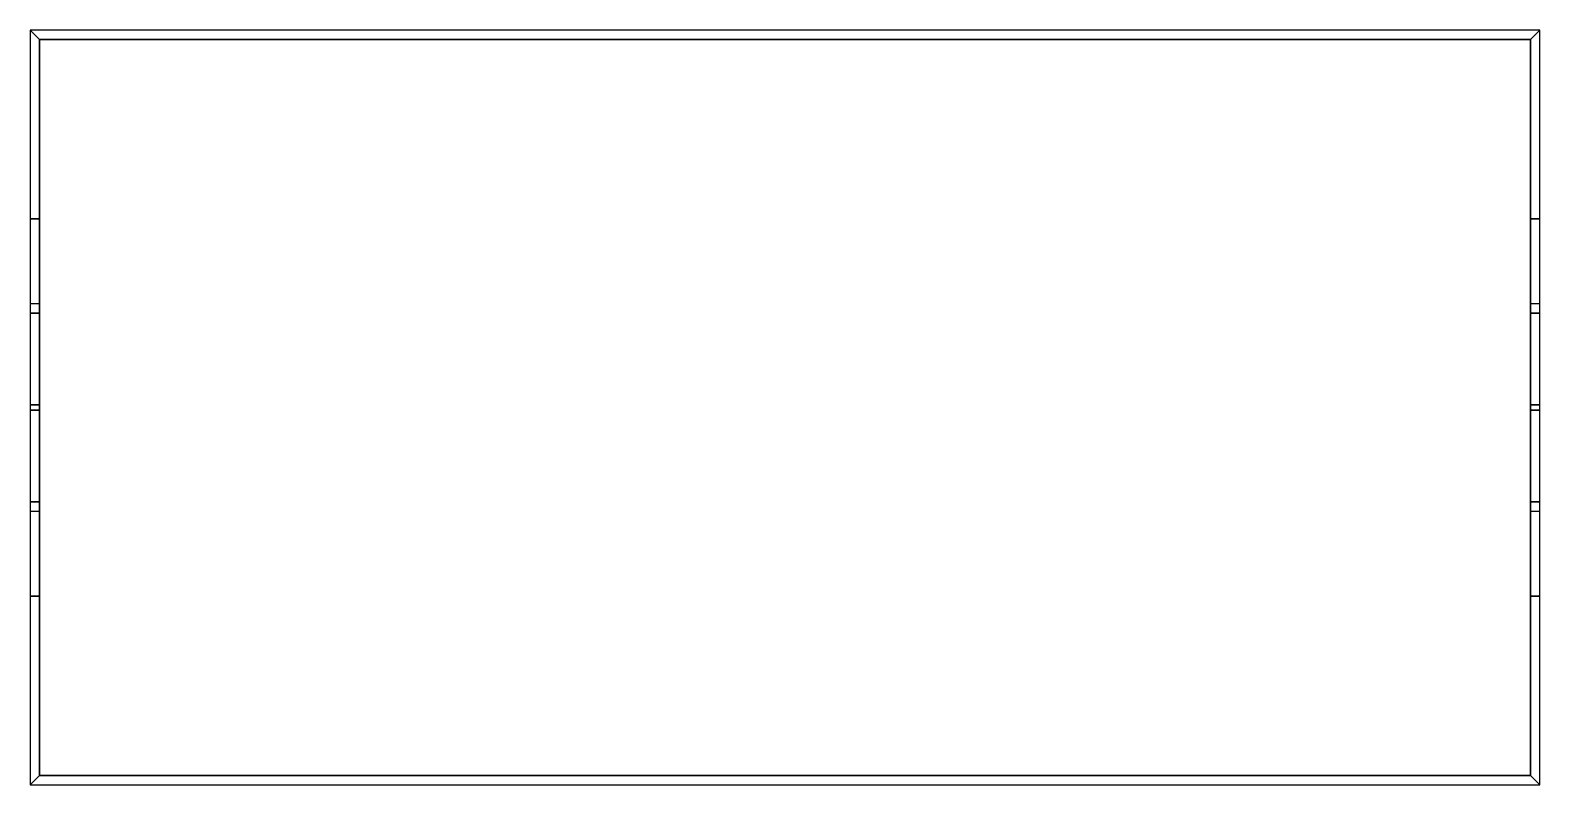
# Model space of a CAD drawing. Extents: x -8 to 8, y -4 to 4.
import ezdxf

# ---------------------------------------------------------------- set-up
doc = ezdxf.new("R2010")
doc.units = 0
doc.layers.add('DEAD', color=2, linetype='CONTINUOUS')

msp = doc.modelspace()

# ---------------------------------------------------------------- linework, layer by layer
at = {"layer": 'DEAD'}
for points in [[(-8, 4, 2.5), (-7.9, 3.9, 2.5), (7.9, 3.9, 2.5), (8, 4, 2.5)], [(-7.9, 3.9, 2.5), (-8, 4, 2.5), (-8, 1, 4.389), (-7.9, 1, 4.389)], [(-7, 3.9, 2), (-7.9, 3.9, 2.5), (-7.9, 3.9), (-7, 3.9, 1)], [(-7, 3.9, 1), (-7.9, 3.9), (-0.5, 3.9), (-6.3, 3.9, 1)], [(-7.9, 3.9, 2.5), (-7, 3.9, 2), (-6.3, 3.9, 2), (-1, 3.9, 2.5)], [(-7.9, 2), (-7.9, 3.9), (-7.9, 3.9, 2.5), (-7.9, 2, 2.5)], [(-7.9, 1.5, 3), (-7.9, 2, 2.5), (-7.9, 3.9, 2.5), (-7.9, 1, 4.389)], [(-6.3, 3.9, 1), (-4.85, 3.9, 1), (-4.85, 3.9, 2), (-6.3, 3.9, 2)], [(-0.5, 3.9), (-0.5, 3.9), (-4.85, 3.9, 1), (-6.3, 3.9, 1)], [(-1, 3.9, 2.5), (-6.3, 3.9, 2), (-4.85, 3.9, 2), (-1, 3.9, 2.45)], [(-4.85, 3.9, 1), (-0.5, 3.9), (-0.5, 3.9), (-4.15, 3.9, 1)], [(-1, 3.9, 2.45), (-4.85, 3.9, 2), (-4.15, 3.9, 2), (-1, 3.9, 2.45)], [(-4.15, 3.9, 1), (-2.7, 3.9, 1), (-2.7, 3.9, 2), (-4.15, 3.9, 2)], [(-0.5, 3.9), (-0.5, 3.9), (-2.7, 3.9, 1), (-4.15, 3.9, 1)], [(-1, 3.9, 2.45), (-4.15, 3.9, 2), (-2.7, 3.9, 2), (-1, 3.9, 2.45)], [(-2.7, 3.9, 1), (-0.5, 3.9), (-0.5, 3.9), (-2, 3.9, 1)], [(-1, 3.9, 2.45), (-2.7, 3.9, 2), (-2, 3.9, 2), (-1, 3.9, 2.45)], [(-2, 3.9, 1), (-0.5, 3.9), (-1, 3.9, 2.45), (-2, 3.9, 2)], [(-0.5, 3.9), (-0.5, 3.9), (-0.5, 3.9, 2), (-1, 3.9, 2.45)], [(-0.5, 3.9, 2), (0.5, 3.9, 2), (1, 3.9, 2.45), (-1, 3.9, 2.45)], [(2, 3.9, 2), (1, 3.9, 2.45), (0.5, 3.9), (2, 3.9, 1)], [(0.5, 3.9), (1, 3.9, 2.45), (1, 3.9, 2.45), (0.5, 3.9, 2)], [(6.3, 3.9, 1), (0.5, 3.9), (7.9, 3.9), (7, 3.9, 1)], [(4.85, 3.9, 1), (0.5, 3.9), (0.5, 3.9), (6.3, 3.9, 1)], [(4.15, 3.9, 1), (0.5, 3.9), (0.5, 3.9), (4.85, 3.9, 1)], [(2.7, 3.9, 1), (0.5, 3.9), (0.5, 3.9), (4.15, 3.9, 1)], [(2, 3.9, 1), (0.5, 3.9), (0.5, 3.9), (2.7, 3.9, 1)], [(4.85, 3.9, 2), (6.3, 3.9, 2), (7.9, 3.9, 2.5), (1, 3.9, 2.5)], [(4.15, 3.9, 2), (4.85, 3.9, 2), (1, 3.9, 2.5)], [(2.7, 3.9, 2), (4.15, 3.9, 2), (1, 3.9, 2.5)], [(2, 3.9, 2), (2.7, 3.9, 2), (1, 3.9, 2.5), (1, 3.9, 2.45)], [(2.7, 3.9, 1), (4.15, 3.9, 1), (4.15, 3.9, 2), (2.7, 3.9, 2)], [(4.85, 3.9, 1), (6.3, 3.9, 1), (6.3, 3.9, 2), (4.85, 3.9, 2)], [(6.3, 3.9, 2), (7, 3.9, 2), (7.9, 3.9, 2.5)], [(7, 3.9, 1), (7.9, 3.9), (7.9, 3.9, 2.5), (7, 3.9, 2)], [(8, 4, 2.5), (7.9, 3.9, 2.5), (7.9, 1, 4.389), (8, 1, 4.389)], [(7.9, 3.9), (7.9, 2), (7.9, 2, 2.5), (7.9, 3.9, 2.5)], [(7.9, 3.9, 2.5), (7.9, 2, 2.5), (7.9, 1.5, 3), (7.9, 1, 4.389)], [(-8, 2), (-7.9, 2), (-7.9, 2, 2.5), (-8, 2, 2.5)], [(7.9, 2), (8, 2), (8, 2, 2.5), (7.9, 2, 2.5)], [(-7.9, -1.5, 3), (-7.9, 1.5, 3), (-7.9, 1, 4.389), (-7.9, -1, 4.389)], [(7.9, 1.5, 3), (7.9, -1.5, 3), (7.9, -1, 4.389), (7.9, 1, 4.389)], [(-7.9, 1.1, 5.5), (-8, 1.1, 5.5), (-8, 0.03, 6.1), (-7.9, 0.03, 6.1)], [(-7.9, 1, 4.389), (-8, 1, 4.389), (-8, 1, 5.5), (-7.9, 1, 5.5)], [(-7.9, 1, 5.5), (-7.9, 1.1, 5.5), (-7.9, 0.03, 6.1)], [(-7.9, -1, 4.389), (-7.9, 1, 4.389), (-7.9, 1, 5.5), (-7.9, -1, 5.5)], [(-7.9, -1, 5.5), (-7.9, 1, 5.5), (-7.9, 0.03, 6.1), (-7.9, -0.03, 6.1)], [(7.9, 1.1, 5.5), (7.9, 1, 5.5), (7.9, 0.03, 6.1)], [(8, 1.1, 5.5), (7.9, 1.1, 5.5), (7.9, 0.03, 6.1), (8, 0.03, 6.1)], [(7.9, 1, 4.389), (7.9, -1, 4.389), (7.9, -1, 5.5), (7.9, 1, 5.5)], [(7.9, 1, 5.5), (7.9, -1, 5.5), (7.9, -0.03, 6.1), (7.9, 0.03, 6.1)], [(8, 1, 4.389), (7.9, 1, 4.389), (7.9, 1, 5.5), (8, 1, 5.5)], [(-7.9, 0.03, 6.1), (-8, 0.03, 6.1), (-8, -0.03, 6.1), (-7.9, -0.03, 6.1)], [(8, 0.03, 6.1), (7.9, 0.03, 6.1), (7.9, -0.03, 6.1), (8, -0.03, 6.1)], [(-8, -1.1, 5.5), (-7.9, -1.1, 5.5), (-7.9, -0.03, 6.1), (-8, -0.03, 6.1)], [(-7.9, -1.1, 5.5), (-7.9, -1, 5.5), (-7.9, -0.03, 6.1)], [(7.9, -1, 5.5), (7.9, -1.1, 5.5), (7.9, -0.03, 6.1)], [(7.9, -1.1, 5.5), (8, -1.1, 5.5), (8, -0.03, 6.1), (7.9, -0.03, 6.1)], [(-8, -1, 4.389), (-7.9, -1, 4.389), (-7.9, -1, 5.5), (-8, -1, 5.5)], [(-8, -4, 2.5), (-7.9, -3.9, 2.5), (-7.9, -1, 4.389), (-8, -1, 4.389)], [(-7.9, -3.9, 2.5), (-7.9, -2, 2.5), (-7.9, -1.5, 3), (-7.9, -1, 4.389)], [(7.9, -1.5, 3), (7.9, -2, 2.5), (7.9, -3.9, 2.5), (7.9, -1, 4.389)], [(7.9, -1, 4.389), (8, -1, 4.389), (8, -1, 5.5), (7.9, -1, 5.5)], [(7.9, -3.9, 2.5), (8, -4, 2.5), (8, -1, 4.389), (7.9, -1, 4.389)], [(-7.9, -2), (-8, -2), (-8, -2, 2.5), (-7.9, -2, 2.5)], [(-7.9, -3.9), (-7.9, -2), (-7.9, -2, 2.5), (-7.9, -3.9, 2.5)], [(7.9, -2), (7.9, -3.9), (7.9, -3.9, 2.5), (7.9, -2, 2.5)], [(8, -2), (7.9, -2), (7.9, -2, 2.5), (8, -2, 2.5)], [(8, -4, 2.5), (7.9, -3.9, 2.5), (-7.9, -3.9, 2.5), (-8, -4, 2.5)], [(-7, -3.9, 1), (-7.9, -3.9), (-7.9, -3.9, 2.5), (-7, -3.9, 2)], [(-6.3, -3.9, 1), (-0.5, -3.9), (-7.9, -3.9), (-7, -3.9, 1)], [(-4.85, -3.9, 2), (-6.3, -3.9, 2), (-7.9, -3.9, 2.5), (-1, -3.9, 2.5)], [(-6.3, -3.9, 2), (-7, -3.9, 2), (-7.9, -3.9, 2.5)], [(-4.85, -3.9, 1), (-6.3, -3.9, 1), (-6.3, -3.9, 2), (-4.85, -3.9, 2)], [(-4.85, -3.9, 1), (-0.5, -3.9), (-0.5, -3.9), (-6.3, -3.9, 1)], [(-4.15, -3.9, 1), (-0.5, -3.9), (-0.5, -3.9), (-4.85, -3.9, 1)], [(-4.15, -3.9, 2), (-4.85, -3.9, 2), (-1, -3.9, 2.5)], [(-2.7, -3.9, 1), (-4.15, -3.9, 1), (-4.15, -3.9, 2), (-2.7, -3.9, 2)], [(-2.7, -3.9, 1), (-0.5, -3.9), (-0.5, -3.9), (-4.15, -3.9, 1)], [(-2.7, -3.9, 2), (-4.15, -3.9, 2), (-1, -3.9, 2.5)], [(-2, -3.9, 1), (-0.5, -3.9), (-0.5, -3.9), (-2.7, -3.9, 1)], [(-2, -3.9, 2), (-1, -3.9, 2.5), (-0.5, -3.9), (-2, -3.9, 1)], [(-0.35, -3.9, 1), (-0.5, -3.9), (-1, -3.9, 2.5), (-0.35, -3.9, 2)], [(0.35, -3.9, 2), (-0.35, -3.9, 2), (-1, -3.9, 2.5), (1, -3.9, 2.5)], [(0.35, -3.9, 1), (0.5, -3.9), (-0.5, -3.9), (-0.35, -3.9, 1)], [(0.35, -3.9, 2), (1, -3.9, 2.5), (0.5, -3.9), (0.35, -3.9, 1)], [(2, -3.9, 1), (0.5, -3.9), (1, -3.9, 2.5), (2, -3.9, 2)], [(7, -3.9, 1), (7.9, -3.9), (0.5, -3.9), (6.3, -3.9, 1)], [(0.5, -3.9), (0.5, -3.9), (4.85, -3.9, 1), (6.3, -3.9, 1)], [(4.85, -3.9, 1), (0.5, -3.9), (0.5, -3.9), (4.15, -3.9, 1)], [(0.5, -3.9), (0.5, -3.9), (2.7, -3.9, 1), (4.15, -3.9, 1)], [(2.7, -3.9, 1), (0.5, -3.9), (0.5, -3.9), (2, -3.9, 1)], [(7.9, -3.9, 2.5), (7, -3.9, 2), (6.3, -3.9, 2), (1, -3.9, 2.5)], [(1, -3.9, 2.5), (6.3, -3.9, 2), (4.85, -3.9, 2), (1, -3.9, 2.5)], [(1, -3.9, 2.5), (4.85, -3.9, 2), (4.15, -3.9, 2), (1, -3.9, 2.5)], [(1, -3.9, 2.5), (4.15, -3.9, 2), (2.7, -3.9, 2), (1, -3.9, 2.5)], [(1, -3.9, 2.5), (2.7, -3.9, 2), (2, -3.9, 2), (1, -3.9, 2.5)], [(4.15, -3.9, 1), (2.7, -3.9, 1), (2.7, -3.9, 2), (4.15, -3.9, 2)], [(6.3, -3.9, 1), (4.85, -3.9, 1), (4.85, -3.9, 2), (6.3, -3.9, 2)], [(7, -3.9, 2), (7.9, -3.9, 2.5), (7.9, -3.9), (7, -3.9, 1)]]:
    msp.add_3dface(points, dxfattribs=at)

doc.saveas('drawing.dxf')
